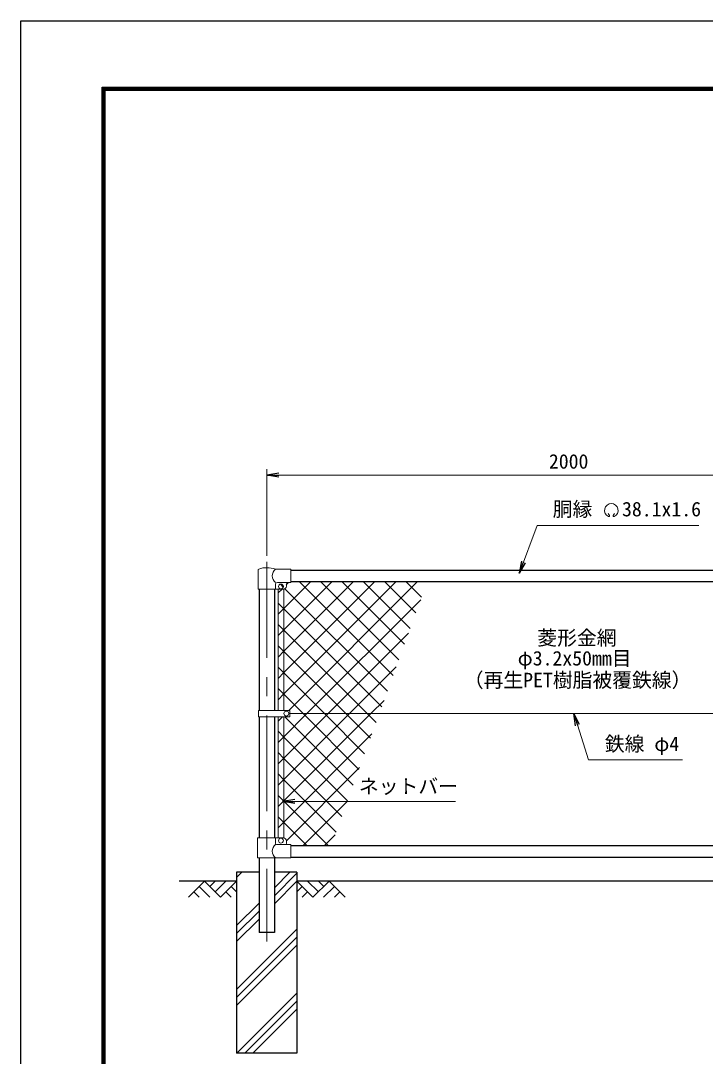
# Model space of a CAD drawing. Units: millimetres, scale not verified. Extents: x -4200 to 4200, y -2970 to 2970.
# Drawn here: x -4200 to -1932, y -460 to 2970 of the extents above; entities that cross this region are included whole.
import ezdxf
from ezdxf.enums import TextEntityAlignment as Align

# ---------------------------------------------------------------- set-up
doc = ezdxf.new("R2010")
doc.units = ezdxf.units.MM
doc.header["$LTSCALE"] = 10
doc.linetypes.add('USER1', pattern=[50.8, 31.75, -6.35, 6.35, -6.35])
for name, color, linetype, lineweight in [('0-1_D-BMK', 2, 'USER1', 13), ('0-2_D-STR1', 1, 'Continuous', 25), ('0-3_D-STR-DIM', 7, 'Continuous', 13), ('0-4_0', 7, 'Continuous', 25), ('0-8_D-BGD', 7, 'Continuous', 25), ('0-9_D-STR4', 7, 'Continuous', 25), ('0-A_D-DCR-HCH', 7, 'Continuous', 13), ('0-B_D-STR3', 3, 'Continuous', 13), ('0-C_D-STR2', 7, 'Continuous', 13), ('0-D_D-STR-TXT', 7, 'Continuous', 13), ('0-E_D-TTL', 7, 'Continuous', 25)]:
    doc.layers.add(name, color=color, linetype=linetype, lineweight=lineweight)
doc.styles.add('ＭＳ ゴシック', font='')
doc.styles.get('ＭＳ ゴシック').set_extended_font_data('MS Gothic')

# ---------------------------------------------------------------- blocks, each defined once
blk = doc.blocks.new('_Open')
at = {"layer": '0-4_0'}
blk.add_line((-10, 1.667), (0, 0), dxfattribs=at)
blk.add_lwpolyline([(-10, -1.667), (0, 0), (-10, 0)], dxfattribs=at)

msp = doc.modelspace()

# ---------------------------------------------------------------- linework, layer by layer
at = {"layer": '0-1_D-BMK'}
msp.add_line((-3384.97, 1177.33), (-3384.97, -79.73), dxfattribs=at)
at = {"layer": '0-2_D-STR1'}
for p, q in [((-3304.97, 1150.27), (-1464.97, 1150.27)), ((-3304.97, 1112.27), (-1464.97, 1112.27)), ((-3410.37, 1087.27), (-3410.37, 685.77)), ((-3359.57, 1087.27), (-3359.57, 685.77)), ((-3410.37, 664.77), (-3410.37, 263.27)), ((-3359.57, 664.77), (-3359.57, 263.27)), ((-3304.97, 238.27), (-1464.97, 238.27)), ((-3410.37, 197.27), (-3410.37, -49.73)), ((-3359.57, 197.27), (-3359.57, -49.73)), ((-3304.97, 200.27), (-1464.97, 200.27)), ((-3359.57, -49.73), (-3410.37, -49.73))]:
    msp.add_line(p, q, dxfattribs=at)
at = {"layer": '0-3_D-STR-DIM'}
for p, q in [((-3384.97, 1197.33), (-3384.97, 1485.27)), ((-3344.97, 1465.27), (-1424.97, 1465.27))]:
    msp.add_line(p, q, dxfattribs=at)
at = {"layer": '0-8_D-BGD'}
for p, q in [((-3484.97, 120.27), (-3674.97, 120.27)), ((-1484.97, 120.27), (-3284.97, 120.27))]:
    msp.add_line(p, q, dxfattribs=at)
at = {"layer": '0-9_D-STR4'}
for p, q in [((-3484.97, 150.27), (-3484.97, -449.73)), ((-3410.37, 150.27), (-3484.97, 150.27)), ((-3284.97, 150.27), (-3359.57, 150.27)), ((-3284.97, 150.27), (-3284.97, -449.73)), ((-3284.97, -449.73), (-3484.97, -449.73))]:
    msp.add_line(p, q, dxfattribs=at)
at = {"layer": '0-A_D-DCR-HCH'}
for p, q in [((-3484.97, 132.35), (-3467.06, 150.27)), ((-3359.57, 98.65), (-3307.96, 150.27)), ((-3359.57, 72.14), (-3284.97, 146.74)), ((-3591.4, 120.27), (-3644.61, 67.06)), ((-3591.4, 120.27), (-3538.19, 67.06)), ((-3573.66, 102.53), (-3555.92, 120.27)), ((-3555.92, 84.79), (-3520.45, 120.27)), ((-3538.19, 67.06), (-3484.97, 120.27)), ((-3359.57, 45.62), (-3284.97, 120.22)), ((-3231.76, 67.06), (-3284.97, 120.27)), ((-3214.03, 84.79), (-3249.5, 120.27)), ((-3178.55, 120.27), (-3231.76, 67.06)), ((-3196.2, 102.44), (-3214.03, 120.27)), ((-3178.55, 120.27), (-3125.34, 67.06)), ((-3626.87, 84.79), (-3609.05, 67.06)), ((-3609.14, 102.53), (-3573.5, 67.06)), ((-3520.45, 84.79), (-3502.63, 67.06)), ((-3502.71, 102.53), (-3484.97, 84.88)), ((-3267.24, 102.53), (-3284.97, 84.88)), ((-3249.5, 84.79), (-3267.32, 67.06)), ((-3160.81, 102.53), (-3196.45, 67.06)), ((-3143.08, 84.79), (-3160.89, 67.06)), ((-3484.97, -26.75), (-3410.37, 47.85)), ((-3484.97, -53.26), (-3410.37, 21.34)), ((-3484.97, -79.78), (-3410.37, -5.18)), ((-3484.97, -238.88), (-3284.97, -38.88)), ((-3484.97, -265.4), (-3284.97, -65.4)), ((-3484.97, -291.91), (-3284.97, -91.91)), ((-3483.69, -449.73), (-3284.97, -251.01)), ((-3457.18, -449.73), (-3284.97, -277.53)), ((-3430.66, -449.73), (-3284.97, -304.05))]:
    msp.add_line(p, q, dxfattribs=at)
at = {"layer": '0-B_D-STR3'}
for p, q in [((-3413.52, 1087.27), (-3413.52, 1150.96)), ((-3304.97, 1153.27), (-3356.42, 1153.27)), ((-3304.97, 1153.27), (-3304.97, 1109.27)), ((-3356.42, 1087.27), (-3356.42, 1102.27)), ((-3304.97, 1109.27), (-3349.42, 1109.27)), ((-3319.97, 1102.27), (-3319.97, 1097.27)), ((-3413.52, 1087.27), (-3356.42, 1087.27)), ((-3356.42, 1087.27), (-3329.97, 1087.27)), ((-3347.47, 1087.27), (-3347.47, 685.77)), ((-3328.47, 1087.27), (-3328.47, 685.77)), ((-3412.47, 664.77), (-3412.47, 685.77)), ((-3307.98, 685.77), (-3412.47, 685.77)), ((-3307.98, 664.77), (-3412.47, 664.77)), ((-3347.47, 664.77), (-3347.47, 263.27)), ((-3328.47, 664.77), (-3328.47, 263.16)), ((-3307.98, 664.77), (-3307.98, 685.77)), ((-3307.98, 675.27), (-1467.47, 675.27)), ((-3415.92, 263.27), (-3329.97, 263.27)), ((-3415.92, 197.27), (-3415.92, 263.27)), ((-3356.42, 263.27), (-3356.42, 248.27)), ((-3304.97, 241.27), (-3349.42, 241.27)), ((-3319.97, 253.27), (-3319.97, 248.27)), ((-3304.97, 241.27), (-3304.97, 197.27)), ((-3304.97, 197.27), (-3415.92, 197.27))]:
    msp.add_line(p, q, dxfattribs=at)
for centre in [(-3337.97, 1096.27), (-3319.98, 675.27), (-3337.97, 254.27)]:
    msp.add_circle(centre, 8, dxfattribs=at)
for centre, radius, start, end in [((-3410.22, 1150.96), 3.3, 109.22051, 180), ((-3384.97, 1078.54), 80, 69.0916, 109.22051), ((-3338.23, 1131.27), 28.55, 129.59418, 230.40582), ((-3349.42, 1102.27), 7, 90, 180), ((-3312.97, 1102.27), 7, 90, 180), ((-3329.97, 1097.27), 10, 270, 0), ((-3338.23, 219.27), 28.55, 129.59418, 230.40582), ((-3349.42, 248.27), 7, 180, 270), ((-3329.97, 253.27), 10, 0, 90), ((-3312.97, 248.27), 7, 180, 270)]:
    msp.add_arc(centre, radius, start, end, dxfattribs=at)
at = {"layer": '0-C_D-STR2'}
for p, q in [((-3330.23, 1094.37), (-3339.88, 1104.02)), ((-3328.47, 1023.04), (-3239.25, 1112.27)), ((-3328.47, 952.33), (-3168.54, 1112.27)), ((-3328.47, 881.62), (-3097.83, 1112.27)), ((-3328.47, 810.91), (-3027.12, 1112.27)), ((-3328.47, 740.2), (-2956.4, 1112.27)), ((-3320.68, 1101.54), (-3312.96, 1109.27)), ((-3312.2, 685.77), (-2885.69, 1112.27)), ((-2966.28, 801.13), (-3277.42, 1112.27)), ((-2947.41, 852.97), (-3206.71, 1112.27)), ((-2928.54, 904.81), (-3136, 1112.27)), ((-2909.67, 956.66), (-3065.28, 1112.27)), ((-2890.8, 1008.5), (-2994.57, 1112.27)), ((-2871.93, 1060.34), (-2923.86, 1112.27)), ((-2853.07, 1112.18), (-2853.15, 1112.27)), ((-3347.47, 1074.75), (-3334.4, 1087.82)), ((-2985.15, 749.29), (-3324.68, 1088.82)), ((-3251.98, 675.27), (-2874.81, 1052.44)), ((-3347.47, 1004.04), (-3328.47, 1023.04)), ((-3328.47, 951.19), (-3347.47, 970.19)), ((-3347.47, 933.33), (-3328.47, 952.33)), ((-3052.55, 675.27), (-3328.47, 951.19)), ((-3181.27, 675.27), (-2915.27, 941.27)), ((-3328.47, 880.48), (-3347.47, 899.48)), ((-3347.47, 862.62), (-3328.47, 881.62)), ((-3123.26, 675.27), (-3328.47, 880.48)), ((-3328.47, 809.77), (-3347.47, 828.77)), ((-3110.56, 675.27), (-2955.74, 830.09)), ((-3347.47, 791.91), (-3328.47, 810.91)), ((-3193.97, 675.27), (-3328.47, 809.77)), ((-3328.47, 739.06), (-3347.47, 758.06)), ((-3347.47, 721.2), (-3328.47, 740.2)), ((-3264.68, 675.27), (-3328.47, 739.06)), ((-3345.89, 685.77), (-3347.47, 687.35)), ((-3039.85, 675.27), (-2996.2, 718.92)), ((-3347.47, 650.49), (-3333.19, 664.77)), ((-3328.47, 598.78), (-3251.98, 675.27)), ((-3328.47, 528.07), (-3181.27, 675.27)), ((-3328.47, 457.36), (-3110.56, 675.27)), ((-3328.47, 386.65), (-3039.85, 675.27)), ((-3098.36, 438.24), (-3324.89, 664.77)), ((-3079.49, 490.08), (-3264.68, 675.27)), ((-3060.62, 541.92), (-3193.97, 675.27)), ((-3041.75, 593.76), (-3123.26, 675.27)), ((-3022.89, 645.61), (-3052.55, 675.27)), ((-3328.47, 597.64), (-3347.47, 616.64)), ((-3347.47, 579.78), (-3328.47, 598.78)), ((-3117.23, 386.4), (-3328.47, 597.64)), ((-3328.47, 526.93), (-3347.47, 545.93)), ((-3347.47, 509.07), (-3328.47, 528.07)), ((-3136.1, 334.55), (-3328.47, 526.93)), ((-3320.01, 253.69), (-3077.13, 496.57)), ((-3328.47, 456.22), (-3347.47, 475.22)), ((-3347.47, 438.36), (-3328.47, 457.36)), ((-3154.97, 282.71), (-3328.47, 456.22)), ((-3328.47, 385.51), (-3347.47, 404.51)), ((-3347.47, 367.65), (-3328.47, 386.65)), ((-3181.23, 238.27), (-3328.47, 385.51)), ((-3264.72, 238.27), (-3117.59, 385.39)), ((-3328.47, 314.8), (-3347.47, 333.8)), ((-3251.94, 238.27), (-3328.47, 314.8)), ((-3194.01, 238.27), (-3158.06, 274.22))]:
    msp.add_line(p, q, dxfattribs=at)
for points in [[(-3004.02, 697.45), (-3328.47, 1021.91), (-3347.47, 1040.91)], [(-3347.47, 296.93), (-3328.47, 315.93), (-3036.67, 607.74)]]:
    msp.add_lwpolyline(points, dxfattribs=at)
at = {"layer": '0-D_D-STR-TXT'}
for p, q in [((-2249.66, 1331.14), (-2253.8, 1338.32)), ((-2237.17, 1331.14), (-2233.03, 1338.32)), ((-2759.1, 384.17), (-3330.22, 384.17))]:
    msp.add_line(p, q, dxfattribs=at)
for points in [[(-1953.16, 1298.27), (-2489.46, 1298.27), (-2548.1, 1141.7)], [(-2007.31, 521.64), (-2318.64, 521.64), (-2366.73, 673.36)]]:
    msp.add_lwpolyline(points, dxfattribs=at)
for centre, radius, start, end in [((-2243.41, 1348.3), 22.5, 294.32478, 245.67522), ((-2251.71, 1329.9), 2.37, 245.67522, 30), ((-2235.12, 1329.9), 2.37, 150, 294.32478)]:
    msp.add_arc(centre, radius, start, end, dxfattribs=at)
at = {"layer": '0-E_D-TTL', "color": 2}
msp.add_lwpolyline([(-4200, 2970), (4200, 2970), (4200, -2970), (-4200, -2970)], close=True, dxfattribs=at)
at = {"layer": '0-E_D-TTL'}
for points in [[(-3930, 2750), (3930, 2750), (3930, -2750), (-3930, -2750)], [(-3927.5, 2747.5), (3927.5, 2747.5), (3927.5, -2747.5), (-3927.5, -2747.5)], [(-3925, 2745), (3925, 2745), (3925, -2745), (-3925, -2745)], [(-3922.5, 2742.5), (3922.5, 2742.5), (3922.5, -2742.5), (-3922.5, -2742.5)], [(-3920, 2740), (3920, 2740), (3920, -2740), (-3920, -2740)]]:
    msp.add_lwpolyline(points, close=True, dxfattribs=at)

# ---------------------------------------------------------------- block references
at = {"layer": '0-3_D-STR-DIM', "xscale": 4, "yscale": 4, "rotation": 180}
msp.add_blockref('_Open', (-3384.97, 1465.27), dxfattribs=at)
at = {"layer": '0-D_D-STR-TXT', "xscale": 4, "yscale": 4}
for p, rotation in [((-2548.8, 1139.83), 249.46512), ((-2367.34, 675.27), 107.58773), ((-3332.22, 384.17), 180)]:
    msp.add_blockref('_Open', p, dxfattribs=dict(at, rotation=rotation))

# ---------------------------------------------------------------- texts
at = {"layer": '0-3_D-STR-DIM', "style": 'ＭＳ ゴシック'}
msp.add_text('2000', height=48.09, dxfattribs=at).set_placement((-2450.22, 1472.02), align=Align.BOTTOM_LEFT)
at = {"layer": '0-D_D-STR-TXT', "style": 'ＭＳ ゴシック'}
for s, p in [('胴縁 \u300038.1x1.6', (-2437.52, 1314.05)), ('菱形金網', (-2488.57, 887.68)), ('φ3.2x50mm目', (-2553.55, 820.09)), ('（再生PET樹脂被覆鉄線）', (-2732.23, 747.93)), ('鉄線 φ4', (-2264.92, 536.51)), ('ネットバー', (-3079.66, 396.13))]:
    msp.add_text(s, height=48.09, dxfattribs=at).set_placement(p, align=Align.BOTTOM_LEFT)

doc.saveas('drawing.dxf')
